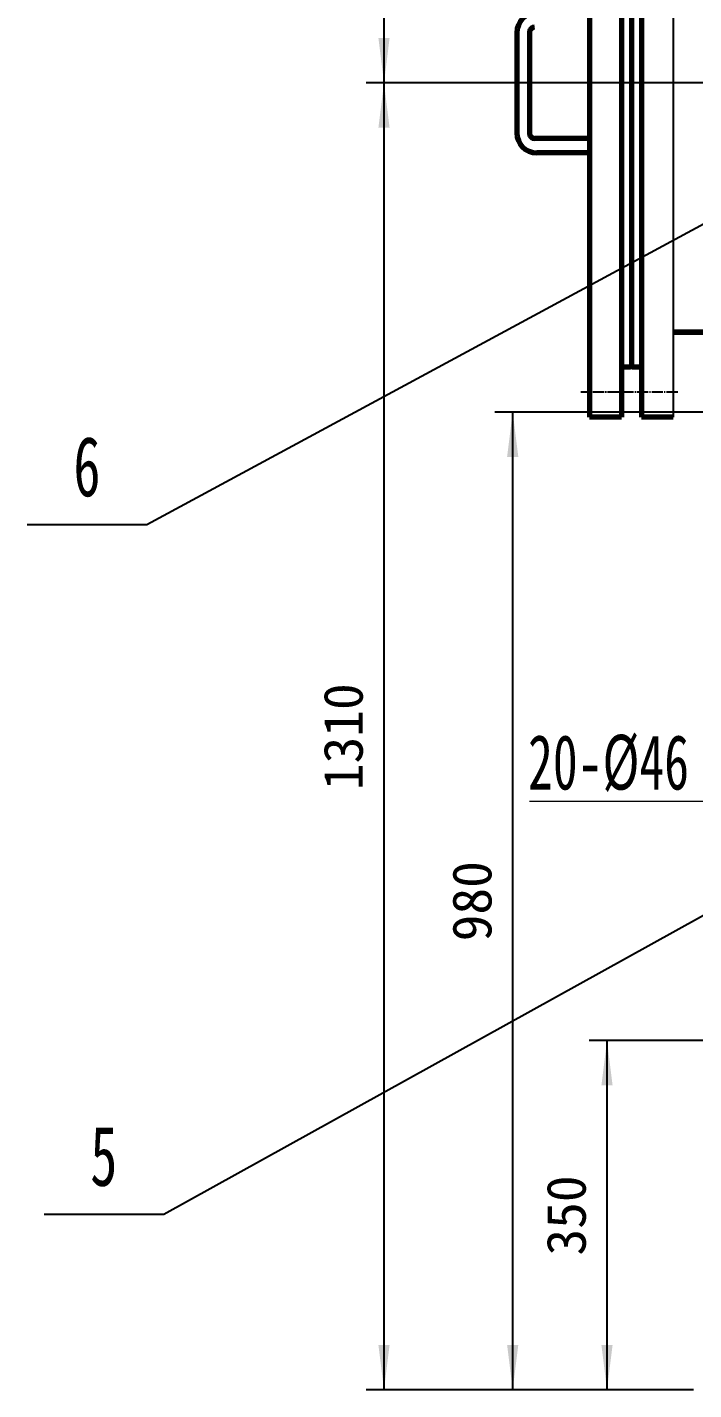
# Model space of a CAD drawing. Header units: millimetres. Extents: x -23892 to 57527, y -540 to 34444.
# Drawn here: x 6785 to 8553, y 13105 to 16716 of the extents above; entities that cross this region are included whole.
import ezdxf

# ---------------------------------------------------------------- set-up
doc = ezdxf.new("R2010")
doc.units = ezdxf.units.MM
doc.linetypes.add('EB_DASHDOT', pattern=[39, 30, -3, 3, -3])
doc.layers.get('0').update_dxf_attribs({"lineweight": 0})
for name, color, linetype, lineweight in [('CAXA0', 7, 'Continuous', 70), ('CAXA1', 1, 'EB_DASHDOT', 25), ('CAXA3', 7, 'Continuous', 25), ('CAXA4', 3, 'Continuous', 25)]:
    doc.layers.add(name, color=color, linetype=linetype, lineweight=lineweight)
doc.styles.get("Standard").update_dxf_attribs({"font": ''})
doc.styles.add('UserTxtStyle1', font='', dxfattribs={"width": 0.667})
doc.styles.add('UserTxtStyle5', font='', dxfattribs={"width": 0.667})
doc.styles.get('Standard').set_extended_font_data('FangSong')
doc.styles.get('UserTxtStyle1').set_extended_font_data('FangSong')
doc.styles.get('UserTxtStyle5').set_extended_font_data('FangSong')

msp = doc.modelspace()

# ---------------------------------------------------------------- hatches: boundary and pattern name
at = {"layer": 'CAXA0', "linetype": 'Continuous', "lineweight": 25}
for points in [[(7731.6647, 16568.6555), (7746.5373, 16687.6356), (7716.7922, 16687.6356)], [(7731.6647, 16568.6555), (7746.5373, 16449.6753), (7716.7922, 16449.6753)], [(8073.0537, 15696.1342), (8087.9262, 15577.154), (8058.1811, 15577.154)], [(8323.1895, 14030.4118), (8338.062, 13911.4317), (8308.317, 13911.4317)], [(7731.6647, 13105.0105), (7746.5373, 13223.9907), (7716.7922, 13223.9907)], [(8073.0537, 13105.0105), (8087.9262, 13223.9907), (8058.1811, 13223.9907)], [(8323.1895, 13105.0105), (8338.062, 13223.9907), (8308.317, 13223.9907)]]:
    msp.add_hatch(color=3, dxfattribs=at).paths.add_polyline_path(points, flags=0)

# ---------------------------------------------------------------- linework, layer by layer
at = {"color": 3}
msp.add_line((8653.4141, 14663.7255), (8117.3436, 14663.7255), dxfattribs=at)
at = {"layer": 'CAXA0', "color": 3, "linetype": 'Continuous', "lineweight": 25}
for p, q in [((7731.6647, 16568.6555), (7731.6647, 19344.8594)), ((8075.3895, 16568.6555), (7684.0727, 16568.6555)), ((9582.1417, 16568.6555), (7684.0727, 16568.6555)), ((7731.6647, 13105.0105), (7731.6647, 16568.6555)), ((8692.7998, 15696.1342), (8025.4616, 15696.1342)), ((8073.0537, 13105.0105), (8073.0537, 15696.1342)), ((9044.1487, 14030.4118), (8275.5974, 14030.4118)), ((8323.1895, 13105.0105), (8323.1895, 14030.4118)), ((8552.364, 13105.0105), (7684.0727, 13105.0105)), ((8552.364, 13105.0105), (8025.4616, 13105.0105)), ((8552.364, 13105.0105), (8275.5974, 13105.0105))]:
    msp.add_line(p, q, dxfattribs=at)
at = {"layer": 'CAXA0', "linetype": 'Continuous', "lineweight": 70}
for p, q in [((8276.9534, 17454.3967), (8276.9534, 15682.9142)), ((8361.5615, 17454.3967), (8361.5615, 15682.9142)), ((8414.4415, 17454.3967), (8414.4415, 15682.9142)), ((8388.0015, 17315.5865), (8388.0015, 15821.7244)), ((8083.9581, 16701.1066), (8083.9581, 16436.2043)), ((8117.7025, 16702.773), (8117.7025, 16434.5379)), ((8276.9534, 16421.3179), (8130.9226, 16421.3179)), ((8276.9534, 16383.3242), (8136.8382, 16383.3242)), ((8499.0497, 15907.6545), (8752.3044, 15907.6545)), ((9200.1449, 15907.6545), (8499.0497, 15907.6545)), ((8381.3915, 15815.1144), (8362.0657, 15815.1144)), ((8414.4405, 15815.1144), (8394.6115, 15815.1144)), ((8361.5615, 15682.9142), (8276.9534, 15682.9142)), ((8499.0497, 15682.9142), (8414.4415, 15682.9142))]:
    msp.add_line(p, q, dxfattribs=at)
at = {"layer": 'CAXA0', "color": 3, "linetype": 'Continuous', "lineweight": 70}
msp.add_line((8276.9534, 16421.3179), (8194.3697, 16421.3179), dxfattribs=at)
msp.add_line((8276.9534, 16421.3179), (8194.3697, 16421.3179), dxfattribs=at)
at = {"layer": 'CAXA0', "color": 0, "linetype": 'Continuous', "lineweight": 25}
for p, q in [((8757.9513, 16290.9425), (7102.6093, 15397.2262)), ((7102.6093, 15397.2262), (6785.3289, 15397.2262)), ((9757.26, 15014.0536), (7147.374, 13569.6427)), ((7147.374, 13569.6427), (6830.0935, 13569.6427))]:
    msp.add_line(p, q, dxfattribs=at)
at = {"layer": 'CAXA0', "linetype": 'Continuous', "lineweight": 70}
for centre, radius, start, end in [((8136.8382, 16701.1066), 52.8801, 90, 180), ((8130.9226, 16702.773), 13.22, 90, 180), ((8136.8382, 16436.2043), 52.8801, 180, 270), ((8130.9226, 16434.5379), 13.22, 180, 270), ((8381.3915, 15821.7244), 6.61, 270, 0), ((8394.6115, 15821.7244), 6.61, 180, 270)]:
    msp.add_arc(centre, radius, start, end, dxfattribs=at)
at = {"layer": 'CAXA1', "color": 1, "linetype": 'EB_DASHDOT', "lineweight": 25}
for p, q in [((9701.1219, 16568.6555), (8194.3697, 16568.6555)), ((8510.6778, 15749.0143), (8253.6608, 15749.0143))]:
    msp.add_line(p, q, dxfattribs=at)
at = {"layer": 'CAXA3', "color": 7, "linetype": 'Continuous', "lineweight": 25}
msp.add_line((8499.0497, 17454.3967), (8499.0497, 15682.9142), dxfattribs=at)

# ---------------------------------------------------------------- texts
at = {"layer": 'CAXA0', "color": 3, "lineweight": 25}
for s, p in [('1310', (7675.2979, 14694.0495)), ('980', (8016.6868, 14293.4978)), ('350', (8266.8227, 13460.6367))]:
    msp.add_text(s, height=104.10765, rotation=90, dxfattribs=at).set_placement(p)
at = {"layer": 'CAXA0', "color": 0, "linetype": 'Continuous', "lineweight": 25, "char_height": 158.640227, "attachment_point": 1, "style": 'UserTxtStyle5'}
for s, insert in [('\\fFangSong_GB2312|b0|i0|p34;6', (6907.7281, 15631.5924)), ('\\fFangSong_GB2312|b0|i0|p34;5', (6952.4928, 13804.0089))]:
    msp.add_mtext(s, dxfattribs=dict(at, insert=insert))
at = {"layer": 'CAXA4', "color": 3, "lineweight": 25, "style": 'UserTxtStyle1', "width": 0.667}
msp.add_text('20-%%C46', height=145.15581, dxfattribs=at).set_placement((8113.7063, 14695.7667))

doc.saveas('drawing.dxf')
